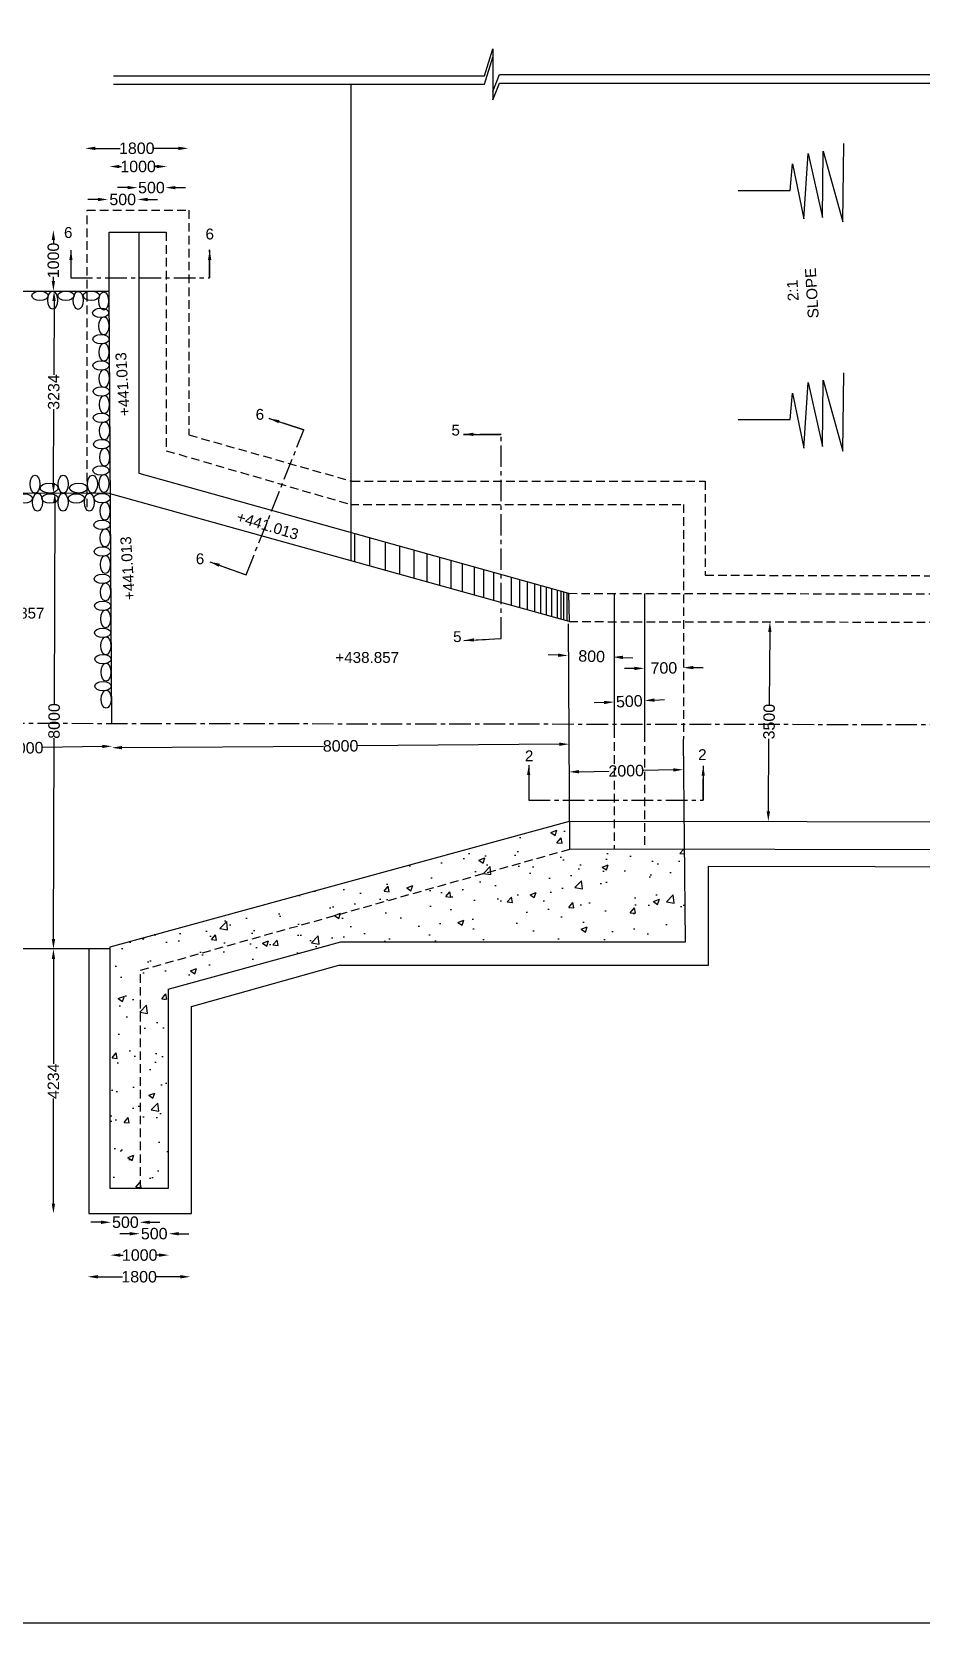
# Model space of a CAD drawing. Header units: millimetres. Extents: x 3597 to 113394, y 2246 to 47933.
# Drawn here: x 24940 to 40487, y 2246 to 30065 of the extents above; entities that cross this region are included whole.
import ezdxf

# ---------------------------------------------------------------- set-up
doc = ezdxf.new("R2010")
doc.units = ezdxf.units.MM
doc.header["$MEASUREMENT"] = 0
doc.linetypes.add('CENTER', pattern=[2, 1.25, -0.25, 0.25, -0.25])
doc.linetypes.add('DASHED', pattern=[0.75, 0.5, -0.25])
for name, color, linetype in [('DIM', 7, 'Continuous'), ('DWG', 7, 'Continuous'), ('TXT', 7, 'Continuous')]:
    doc.layers.add(name, color=color, linetype=linetype)
doc.styles.get("Standard").update_dxf_attribs({"font": 'arial.ttf'})
doc.dimstyles.new('Civil', dxfattribs={"dimtxt": 200, "dimasz": 175, "dimexe": 0.1, "dimexo": 0.0625, "dimgap": 0.09, "dimtad": 0, "dimdec": 0, "dimzin": 12, "dimdsep": 46, "dimtxsty": 'Standard', "dimcen": 0.1, "dimse1": 1, "dimse2": 1, "dimaunit": 1, "dimadec": 5, "dimazin": 2, "dimtfac": 1, "dimtdec": 0, "dimtofl": 0, "dimtmove": 0, "dimatfit": 3, "dimfxl": 1, "dimfrac": 1, "dimtolj": 1, "dimtzin": 0, "dimarcsym": 0})

# ---------------------------------------------------------------- blocks, each defined once
blk = doc.blocks.new('*D54')
at = {"layer": 'Defpoints', "color": 0, "transparency": 16777216}
for p in [(23312, 17980), (26336, 18040), (26345, 17576)]:
    blk.add_point(p, dxfattribs=at)
at = {"layer": 'DIM', "color": 0, "lineweight": -2, "transparency": 16777216}
for p, q in [((23496, 17519), (24535, 17540)), ((26170, 17572), (25132, 17551))]:
    blk.add_line(p, q, dxfattribs=at)
at = {"layer": 'DIM', "color": 0, "transparency": 16777216}
for points in [[(23496, 17548), (23497, 17490), (23321, 17515)], [(26170, 17601), (26171, 17543), (26345, 17576)]]:
    blk.add_solid(points, dxfattribs=at)
at = {"layer": 'DIM', "color": 0, "transparency": 16777216, "insert": (24833, 17545), "char_height": 200, "attachment_point": 5, "rotation": 1.1445}
blk.add_mtext('\\A1;3000', dxfattribs=at)
blk = doc.blocks.new('*D55')
at = {"layer": 'Defpoints', "color": 0, "transparency": 16777216}
for p in [(26336, 17975), (34332, 18038), (34336, 17612)]:
    blk.add_point(p, dxfattribs=at)
at = {"layer": 'DIM', "color": 0, "lineweight": -2, "transparency": 16777216}
for p, q in [((26515, 17551), (30039, 17579)), ((34161, 17611), (30636, 17583))]:
    blk.add_line(p, q, dxfattribs=at)
at = {"layer": 'DIM', "color": 0, "transparency": 16777216}
for points in [[(26514, 17581), (26515, 17522), (26340, 17550)], [(34160, 17640), (34161, 17582), (34336, 17612)]]:
    blk.add_solid(points, dxfattribs=at)
at = {"layer": 'DIM', "color": 0, "transparency": 16777216, "insert": (30338, 17581), "char_height": 200, "attachment_point": 5, "rotation": 0.4451}
blk.add_mtext('\\A1;8000', dxfattribs=at)
blk = doc.blocks.new('*D56')
at = {"layer": 'Defpoints', "color": 0, "transparency": 16777216}
for p in [(36330, 17166), (34341, 16620), (36340, 16658)]:
    blk.add_point(p, dxfattribs=at)
at = {"layer": 'DIM', "color": 0, "lineweight": -2, "transparency": 16777216}
for p, q in [((34506, 17130), (35031, 17141)), ((36156, 17162), (35631, 17152))]:
    blk.add_line(p, q, dxfattribs=at)
at = {"layer": 'DIM', "color": 0, "transparency": 16777216}
for points in [[(34505, 17160), (34506, 17101), (34331, 17127)], [(36155, 17191), (36156, 17133), (36330, 17166)]]:
    blk.add_solid(points, dxfattribs=at)
at = {"layer": 'DIM', "color": 0, "transparency": 16777216, "insert": (35331, 17146), "char_height": 200, "attachment_point": 5, "rotation": 1.105}
blk.add_mtext('\\A1;2000', dxfattribs=at)
blk = doc.blocks.new('*D57')
at = {"layer": 'Defpoints', "color": 0, "transparency": 16777216}
for p in [(35119, 18366), (35650, 18392), (35650, 18374)]:
    blk.add_point(p, dxfattribs=at)
at = {"layer": 'DIM', "color": 0, "lineweight": -2, "transparency": 16777216}
for p, q in [((35825, 18383), (36000, 18391)), ((34945, 18340), (34770, 18332))]:
    blk.add_line(p, q, dxfattribs=at)
at = {"layer": 'DIM', "color": 0, "transparency": 16777216}
for points in [[(34943, 18369), (34946, 18311), (35119, 18349)], [(35824, 18412), (35827, 18354), (35650, 18374)]]:
    blk.add_solid(points, dxfattribs=at)
at = {"layer": 'DIM', "color": 0, "transparency": 16777216, "insert": (35385, 18361), "char_height": 200, "attachment_point": 5, "rotation": 2.7692}
blk.add_mtext('\\A1;500', dxfattribs=at)
blk = doc.blocks.new('*D58')
at = {"layer": 'Defpoints', "color": 0, "transparency": 16777216}
for p in [(34335, 19754), (35119, 19728), (35099, 19135)]:
    blk.add_point(p, dxfattribs=at)
at = {"layer": 'DIM', "color": 0, "lineweight": -2, "transparency": 16777216}
for p, q in [((34140, 19167), (33965, 19173)), ((35274, 19130), (35449, 19124))]:
    blk.add_line(p, q, dxfattribs=at)
at = {"layer": 'DIM', "color": 0, "transparency": 16777216}
for points in [[(34141, 19196), (34139, 19138), (34315, 19161)], [(35275, 19159), (35273, 19100), (35099, 19135)]]:
    blk.add_solid(points, dxfattribs=at)
at = {"layer": 'DIM', "color": 0, "transparency": 16777216, "insert": (34727, 19148), "char_height": 200, "attachment_point": 5, "rotation": 358.1027}
blk.add_mtext('\\A1;800', dxfattribs=at)
blk = doc.blocks.new('*D59')
at = {"layer": 'Defpoints', "color": 0, "transparency": 16777216}
for p in [(36329, 18948), (35650, 18867), (36330, 18877)]:
    blk.add_point(p, dxfattribs=at)
at = {"layer": 'DIM', "color": 0, "lineweight": -2, "transparency": 16777216}
for p, q in [((35474, 18936), (35299, 18933)), ((36504, 18951), (36679, 18953))]:
    blk.add_line(p, q, dxfattribs=at)
at = {"layer": 'DIM', "color": 0, "transparency": 16777216}
for points in [[(35473, 18965), (35474, 18907), (35648, 18938)], [(36504, 18980), (36505, 18922), (36329, 18948)]]:
    blk.add_solid(points, dxfattribs=at)
at = {"layer": 'DIM', "color": 0, "transparency": 16777216, "insert": (35989, 18943), "char_height": 200, "attachment_point": 5, "rotation": 0.843}
blk.add_mtext('\\A1;700', dxfattribs=at)
blk = doc.blocks.new('*D60')
at = {"layer": 'Defpoints', "color": 0, "transparency": 16777216}
for p in [(37843, 19750), (37852, 19749), (37823, 16262)]:
    blk.add_point(p, dxfattribs=at)
at = {"layer": 'DIM', "color": 0, "lineweight": -2, "transparency": 16777216}
for p, q in [((37842, 19575), (37831, 18304)), ((37816, 16437), (37827, 17707))]:
    blk.add_line(p, q, dxfattribs=at)
at = {"layer": 'DIM', "color": 0, "transparency": 16777216}
for points in [[(37813, 19575), (37871, 19574), (37843, 19750)], [(37787, 16437), (37845, 16437), (37815, 16262)]]:
    blk.add_solid(points, dxfattribs=at)
at = {"layer": 'DIM', "color": 0, "transparency": 16777216, "insert": (37829, 18006), "char_height": 200, "attachment_point": 5, "rotation": 89.5336}
blk.add_mtext('\\A1;3500', dxfattribs=at)
blk = doc.blocks.new('*D61')
at = {"layer": 'Defpoints', "color": 0, "transparency": 16777216}
for p in [(25318, 14031), (25935, 14031), (25935, 9407)]:
    blk.add_point(p, dxfattribs=at)
at = {"layer": 'DIM', "color": 0, "lineweight": -2, "transparency": 16777216}
for p, q in [((25318, 13856), (25318, 12021)), ((25318, 9582), (25318, 11417))]:
    blk.add_line(p, q, dxfattribs=at)
at = {"layer": 'DIM', "color": 0, "transparency": 16777216}
for points in [[(25289, 13856), (25347, 13856), (25318, 14031)], [(25289, 9582), (25347, 9582), (25318, 9407)]]:
    blk.add_solid(points, dxfattribs=at)
at = {"layer": 'DIM', "color": 0, "transparency": 16777216, "insert": (25318, 11719), "char_height": 200, "attachment_point": 5, "rotation": 90}
blk.add_mtext('\\A1;4234', dxfattribs=at)
blk = doc.blocks.new('*D62')
at = {"layer": 'Defpoints', "color": 0, "transparency": 16777216}
for p in [(25342, 22002), (25342, 22002), (25318, 14031)]:
    blk.add_point(p, dxfattribs=at)
at = {"layer": 'DIM', "color": 0, "lineweight": -2, "transparency": 16777216}
for p, q in [((25342, 21827), (25331, 18315)), ((25319, 14206), (25329, 17718))]:
    blk.add_line(p, q, dxfattribs=at)
at = {"layer": 'DIM', "color": 0, "transparency": 16777216}
for points in [[(25312, 21827), (25371, 21827), (25342, 22002)], [(25289, 14207), (25348, 14206), (25318, 14031)]]:
    blk.add_solid(points, dxfattribs=at)
at = {"layer": 'DIM', "color": 0, "transparency": 16777216, "insert": (25330, 18017), "char_height": 200, "attachment_point": 5, "rotation": 89.8272}
blk.add_mtext('\\A1;8000', dxfattribs=at)
blk = doc.blocks.new('*D63')
at = {"layer": 'Defpoints', "color": 0, "transparency": 16777216}
for p in [(25329, 25534), (25354, 25534), (25342, 22002)]:
    blk.add_point(p, dxfattribs=at)
at = {"layer": 'DIM', "color": 0, "lineweight": -2, "transparency": 16777216}
for p, q in [((25329, 25359), (25325, 24066)), ((25318, 22177), (25323, 23470))]:
    blk.add_line(p, q, dxfattribs=at)
at = {"layer": 'DIM', "color": 0, "transparency": 16777216}
for points in [[(25300, 25359), (25358, 25359), (25329, 25534)], [(25289, 22177), (25347, 22177), (25318, 22002)]]:
    blk.add_solid(points, dxfattribs=at)
at = {"layer": 'DIM', "color": 0, "transparency": 16777216, "insert": (25324, 23768), "char_height": 200, "attachment_point": 5, "rotation": 89.809}
blk.add_mtext('\\A1;3234', dxfattribs=at)
blk = doc.blocks.new('*D64')
at = {"layer": 'Defpoints', "color": 0, "transparency": 16777216}
for p in [(25317, 26602), (25329, 26602), (25329, 25534)]:
    blk.add_point(p, dxfattribs=at)
at = {"layer": 'DIM', "color": 0, "lineweight": -2, "transparency": 16777216}
for p, q in [((25317, 26427), (25317, 26357)), ((25317, 25709), (25317, 25779))]:
    blk.add_line(p, q, dxfattribs=at)
at = {"layer": 'DIM', "color": 0, "transparency": 16777216}
for points in [[(25288, 26427), (25346, 26427), (25317, 26602)], [(25288, 25709), (25346, 25709), (25317, 25534)]]:
    blk.add_solid(points, dxfattribs=at)
at = {"layer": 'DIM', "color": 0, "transparency": 16777216, "insert": (25317, 26068), "char_height": 200, "attachment_point": 5, "rotation": 90}
blk.add_mtext('\\A1;1000', dxfattribs=at)
blk = doc.blocks.new('*D65')
at = {"layer": 'Defpoints', "color": 0, "transparency": 16777216}
for p in [(25874, 28060), (27676, 28060), (27676, 28028)]:
    blk.add_point(p, dxfattribs=at)
at = {"layer": 'DIM', "color": 0, "lineweight": -2, "transparency": 16777216}
for p, q in [((26049, 28028), (26486, 28028)), ((27501, 28028), (27064, 28028))]:
    blk.add_line(p, q, dxfattribs=at)
at = {"layer": 'DIM', "color": 0, "transparency": 16777216}
for points in [[(26049, 28057), (26049, 27998), (25874, 28028)], [(27501, 28057), (27501, 27998), (27676, 28028)]]:
    blk.add_solid(points, dxfattribs=at)
at = {"layer": 'DIM', "color": 0, "transparency": 16777216, "insert": (26775, 28028), "char_height": 200, "attachment_point": 5}
blk.add_mtext('\\A1;1800', dxfattribs=at)
blk = doc.blocks.new('*D66')
at = {"layer": 'Defpoints', "color": 0, "transparency": 16777216}
for p in [(26296, 27691), (27300, 27710), (27300, 27691)]:
    blk.add_point(p, dxfattribs=at)
at = {"layer": 'DIM', "color": 0, "lineweight": -2, "transparency": 16777216}
for p, q in [((26471, 27710), (26509, 27710)), ((27125, 27710), (27087, 27710))]:
    blk.add_line(p, q, dxfattribs=at)
at = {"layer": 'DIM', "color": 0, "transparency": 16777216}
for points in [[(26471, 27739), (26471, 27681), (26296, 27710)], [(27125, 27739), (27125, 27681), (27300, 27710)]]:
    blk.add_solid(points, dxfattribs=at)
at = {"layer": 'DIM', "color": 0, "transparency": 16777216, "insert": (26798, 27710), "char_height": 200, "attachment_point": 5}
blk.add_mtext('\\A1;1000', dxfattribs=at)
blk = doc.blocks.new('*D67')
at = {"layer": 'Defpoints', "color": 0, "transparency": 16777216}
for p in [(26270, 27108), (26788, 27134), (26788, 27108)]:
    blk.add_point(p, dxfattribs=at)
at = {"layer": 'DIM', "color": 0, "lineweight": -2, "transparency": 16777216}
for p, q in [((26095, 27134), (25920, 27134)), ((26963, 27134), (27138, 27134))]:
    blk.add_line(p, q, dxfattribs=at)
at = {"layer": 'DIM', "color": 0, "transparency": 16777216}
for points in [[(26095, 27163), (26095, 27105), (26270, 27134)], [(26963, 27163), (26963, 27105), (26788, 27134)]]:
    blk.add_solid(points, dxfattribs=at)
at = {"layer": 'DIM', "color": 0, "transparency": 16777216, "insert": (26529, 27134), "char_height": 200, "attachment_point": 5}
blk.add_mtext('\\A1;500', dxfattribs=at)
blk = doc.blocks.new('*D68')
at = {"layer": 'Defpoints', "color": 0, "transparency": 16777216}
for p in [(27274, 27341), (26788, 27134), (27274, 27134)]:
    blk.add_point(p, dxfattribs=at)
at = {"layer": 'DIM', "color": 0, "lineweight": -2, "transparency": 16777216}
for p, q in [((26613, 27341), (26438, 27341)), ((27449, 27341), (27624, 27341))]:
    blk.add_line(p, q, dxfattribs=at)
at = {"layer": 'DIM', "color": 0, "transparency": 16777216}
for points in [[(26613, 27370), (26613, 27312), (26788, 27341)], [(27449, 27370), (27449, 27312), (27274, 27341)]]:
    blk.add_solid(points, dxfattribs=at)
at = {"layer": 'DIM', "color": 0, "transparency": 16777216, "insert": (27031, 27341), "char_height": 200, "attachment_point": 5}
blk.add_mtext('\\A1;500', dxfattribs=at)
blk = doc.blocks.new('*D69')
at = {"layer": 'Defpoints', "color": 0, "transparency": 16777216}
for p in [(26324, 9264), (26828, 9264), (26828, 9254)]:
    blk.add_point(p, dxfattribs=at)
at = {"layer": 'DIM', "color": 0, "lineweight": -2, "transparency": 16777216}
for p, q in [((26149, 9254), (25974, 9254)), ((27003, 9254), (27178, 9254))]:
    blk.add_line(p, q, dxfattribs=at)
at = {"layer": 'DIM', "color": 0, "transparency": 16777216}
for points in [[(26149, 9283), (26149, 9224), (26324, 9254)], [(27003, 9283), (27003, 9224), (26828, 9254)]]:
    blk.add_solid(points, dxfattribs=at)
at = {"layer": 'DIM', "color": 0, "transparency": 16777216, "insert": (26576, 9254), "char_height": 200, "attachment_point": 5}
blk.add_mtext('\\A1;500', dxfattribs=at)
blk = doc.blocks.new('*D70')
at = {"layer": 'Defpoints', "color": 0, "transparency": 16777216}
for p in [(26828, 9254), (27332, 9254), (27332, 9054)]:
    blk.add_point(p, dxfattribs=at)
at = {"layer": 'DIM', "color": 0, "lineweight": -2, "transparency": 16777216}
for p, q in [((26653, 9054), (26478, 9054)), ((27507, 9054), (27682, 9054))]:
    blk.add_line(p, q, dxfattribs=at)
at = {"layer": 'DIM', "color": 0, "transparency": 16777216}
for points in [[(26653, 9083), (26653, 9025), (26828, 9054)], [(27507, 9083), (27507, 9025), (27332, 9054)]]:
    blk.add_solid(points, dxfattribs=at)
at = {"layer": 'DIM', "color": 0, "transparency": 16777216, "insert": (27080, 9054), "char_height": 200, "attachment_point": 5}
blk.add_mtext('\\A1;500', dxfattribs=at)
blk = doc.blocks.new('*D71')
at = {"layer": 'Defpoints', "color": 0, "transparency": 16777216}
for p in [(26314, 8670), (27337, 8680), (27337, 8670)]:
    blk.add_point(p, dxfattribs=at)
at = {"layer": 'DIM', "color": 0, "lineweight": -2, "transparency": 16777216}
for p, q in [((26489, 8680), (26537, 8680)), ((27162, 8680), (27115, 8680))]:
    blk.add_line(p, q, dxfattribs=at)
at = {"layer": 'DIM', "color": 0, "transparency": 16777216}
for points in [[(26489, 8709), (26489, 8651), (26314, 8680)], [(27162, 8709), (27162, 8651), (27337, 8680)]]:
    blk.add_solid(points, dxfattribs=at)
at = {"layer": 'DIM', "color": 0, "transparency": 16777216, "insert": (26826, 8680), "char_height": 200, "attachment_point": 5}
blk.add_mtext('\\A1;1000', dxfattribs=at)
blk = doc.blocks.new('*D72')
at = {"layer": 'Defpoints', "color": 0, "transparency": 16777216}
for p in [(25920, 8336), (27712, 8336), (27712, 8301)]:
    blk.add_point(p, dxfattribs=at)
at = {"layer": 'DIM', "color": 0, "lineweight": -2, "transparency": 16777216}
for p, q in [((26095, 8301), (26527, 8301)), ((27537, 8301), (27105, 8301))]:
    blk.add_line(p, q, dxfattribs=at)
at = {"layer": 'DIM', "color": 0, "transparency": 16777216}
for points in [[(26095, 8331), (26095, 8272), (25920, 8301)], [(27537, 8331), (27537, 8272), (27712, 8301)]]:
    blk.add_solid(points, dxfattribs=at)
at = {"layer": 'DIM', "color": 0, "transparency": 16777216, "insert": (26816, 8301), "char_height": 200, "attachment_point": 5}
blk.add_mtext('\\A1;1800', dxfattribs=at)

msp = doc.modelspace()

# ---------------------------------------------------------------- hatches: boundary and pattern name
at = {"layer": 'DWG'}
h = msp.add_hatch(dxfattribs=at)
h.set_pattern_fill('AR-CONC', color=256, scale=150, style=0)
h.paths.add_polyline_path([(36348.9, 15772.9), (34345.8, 15776.2), (26841.7, 13659.6), (26841.7, 9841.5), (27325.6, 9841.5), (27325.6, 13328.8), (30341.6, 14158.6), (36364.5, 14158.6)])
h.paths.add_polyline_path([(34345.8, 15776.2), (34342.8, 16266.8), (34340.3, 16266.9), (26308.3, 14067.9), (26308.3, 9841.5), (26841.7, 9841.5), (26841.7, 13659.6)])

# ---------------------------------------------------------------- linework, layer by layer
for points in [[(26367.4, 29296.4), (32850.9, 29296.4), (33001.1, 29769.9), (33001.1, 29023.4), (33113.8, 29316), (41764.7, 29316)], [(26367.4, 29150), (32850.9, 29150), (33001.1, 29623.5), (33001.1, 28876.9), (33113.8, 29169.6), (41764.7, 29169.6)], [(30525.2, 20816.6), (30525.2, 29150)], [(37286, 27293.8), (38196.2, 27293.8), (38235.7, 27755), (38433.6, 26793.1), (38512.8, 27939.5), (38763.4, 26819.5), (38776.6, 27979), (39119.5, 26740.4), (39132.7, 28110.8)], [(22848, 18042.1), (22848, 21549.4), (15931.3, 21549.4), (15931.3, 21977.1), (21270.2, 25533.8), (26290, 25533.8), (26290, 26561.3), (27291.2, 26561.3)], [(26811.2, 26561.3), (26811.2, 22352.2), (34322.1, 20249), (34334.9, 19754.4), (26271.2, 22002.7), (15956.6, 21993.9)], [(26336.3, 17975.4), (26290, 25533.8)], [(37286, 23288.1), (38196.2, 23288.1), (38235.7, 23749.3), (38433.6, 22787.4), (38512.8, 23933.8), (38763.4, 22813.8), (38776.6, 23973.3), (39119.5, 22734.7), (39132.7, 24105.1)], [(30580, 21296.9), (30580, 20801.3)], [(30845.6, 21222.5), (30845.6, 20727.3)], [(31118.8, 21146), (31118.8, 20651.1)], [(31368.6, 21076.1), (31368.6, 20581.4)], [(31618.9, 21006), (31618.9, 20511.7)], [(31848.1, 20941.8), (31848.1, 20447.8)], [(32064.3, 20881.3), (32064.3, 20387.5)], [(32267.6, 20824.3), (32267.6, 20330.8)], [(32465, 20769), (32465, 20275.7)], [(32670.7, 20711.5), (32670.7, 20218.4)], [(32834.2, 20665.7), (32834.2, 20172.8)], [(33011.6, 20616), (33011.6, 20123.3)], [(33318.9, 20529.9), (33318.9, 20037.7)], [(33464.1, 20489.3), (33464.1, 19997.2)], [(33596.9, 20452.1), (33596.9, 19960.2)], [(33729.7, 20414.9), (33729.7, 19923.1)], [(33831.9, 20386.3), (33831.9, 19894.6)], [(33930.1, 20358.8), (33930.1, 19867.3)], [(34022.4, 20333), (34022.4, 19841.5)], [(34123.4, 20304.7), (34123.4, 19813.4)], [(34185.4, 20287.3), (34185.4, 19796.1)], [(34234.8, 20273.5), (34234.8, 19782.3)], [(34294.1, 20256.9), (34294.1, 19765.8)], [(35118.6, 20247.9), (35118.6, 17870)], [(35649.5, 20247.1), (35649.5, 17803.7)], [(94408.7, 10562.1), (94408.7, 13833.1), (88355.5, 15685.2), (59417, 15734.9), (34345.8, 15776.2), (34322.1, 19714.7)], [(27325.6, 13328.8), (30341.6, 14158.6), (36364.5, 14158.6), (36330.1, 17699.3)], [(27325.6, 13328.8), (27325.6, 9841.5), (26308.3, 9841.5), (26308.3, 14067.9), (34340.3, 16266.9), (88325.9, 16190.6), (94913.4, 14189.4), (94913.4, 10562.1), (94408.7, 10562.1)], [(25935.1, 14031.5), (25935.1, 9406.7), (27732.1, 9406.7), (27732.1, 13027), (30309.7, 13750.7), (36768.3, 13750.7), (36768.3, 15481.1), (86339.5, 15382.4), (86339.5, 14235.8), (88326.8, 14235.8), (88598.2, 14506.9), (93337, 13063.6), (93337, 10573.7), (94408.7, 10562.1)], [(26308.3, 14031.5), (19155, 14031.5)]]:
    msp.add_lwpolyline(points, dxfattribs=at)
at = {"layer": 'DWG', "linetype": 'DASHED', "ltscale": 300}
for points in [[(25905.7, 21753), (25905.7, 26946.7), (27684.9, 26946.7), (27684.9, 23020.1), (30532, 22209.5), (36712.6, 22209.5), (36712.6, 20565.8), (85932.3, 20460.2), (85932.3, 22071.3), (88325.9, 22071.3), (88613.6, 21753.7), (92945, 23047.4), (92945, 25663.7), (95339.3, 25663.7), (95339.3, 17686.2)], [(27291.2, 26561.3), (27291.2, 22742), (30508.7, 21804.1), (36330.1, 21804.1), (36330.1, 17699.3)], [(34322.1, 20249), (88367.4, 20171.7)], [(34334.9, 19754.4), (88354.5, 19679.1)], [(35118.6, 17870), (35118.6, 15774.9)], [(35649.5, 17803.7), (35649.5, 15774)], [(26841.7, 9841.5), (26841.7, 13659.6), (34345.8, 15776.2)]]:
    msp.add_lwpolyline(points, dxfattribs=at)
at = {"layer": 'DWG', "linetype": 'CENTER', "ltscale": 300}
for points in [[(25624.2, 26248.5), (25624.2, 25763.1), (28048.9, 25763.1), (28048.9, 26253.1)], [(28053.9, 20797.8), (28685.7, 20572.4), (29696.5, 23105.7), (29091.8, 23304.1)], [(32495.2, 19425.4), (33145, 19457.9), (33145, 23028.2), (32484.4, 23028.2)], [(5238.8, 18004.3), (102120.8, 17871.7)], [(33625.7, 17245.6), (33625.7, 16633), (36676.6, 16633), (36676.6, 17235.3)]]:
    msp.add_lwpolyline(points, dxfattribs=at)
at = {"layer": 'DWG'}
for centre, major_axis, ratio in [((25083.3, 25451.8), (-142.9, 0.7), 0.5753701), ((25304.3, 25373.4), (-0.7, -157.5), 0.5499764), ((25535.8, 25451.8), (-142.9, 0.7), 0.5753701), ((25751.2, 25370.6), (-0.7, -157.5), 0.5499764), ((25978.6, 25451.8), (-142.9, 0.7), 0.5753701), ((26196.8, 25359.4), (-0.7, -157.5), 0.5499764), ((26145.6, 25151.2), (-142.9, 0.7), 0.5753701), ((26199.4, 24923.4), (-0.7, -157.5), 0.5499764), ((26148.5, 24692.1), (-142.9, 0.7), 0.5753701), ((26202.3, 24464.3), (-0.7, -157.5), 0.5499764), ((26151.3, 24233), (-142.9, 0.7), 0.5753701), ((26205.1, 24005.2), (-0.7, -157.5), 0.5499764), ((26154.1, 23777.3), (-142.9, 0.7), 0.5753701), ((26207.9, 23549.5), (-0.7, -157.5), 0.5499764), ((26156.9, 23318.1), (-142.9, 0.7), 0.5753701), ((26210.7, 23090.3), (-0.7, -157.5), 0.5499764), ((26159.7, 22854.9), (-142.9, 0.7), 0.5753701), ((26213.5, 22627.1), (-0.7, -157.5), 0.5499764), ((24995.9, 22158.5), (0.3, -157.5), 0.5499764), ((25488.8, 22158.9), (0.3, -157.5), 0.5499764), ((26000.2, 22159.3), (0.3, -157.5), 0.5499764), ((26147.7, 22395.7), (-142.9, 0.7), 0.5753701), ((26201.5, 22167.9), (-0.7, -157.5), 0.5499764), ((24809.9, 21907.5), (-142.9, 0.7), 0.5753701), ((25039.1, 21841.1), (-0.7, -157.5), 0.5499764), ((25245.5, 22088.4), (157.5, -0.6), 0.5499764), ((25258.2, 21907.9), (-142.9, 0.7), 0.5753701), ((25487.5, 21841.5), (-0.7, -157.5), 0.5499764), ((25716.5, 21908.3), (-142.9, 0.7), 0.5753701), ((25757, 22088.8), (157.5, -0.6), 0.5499764), ((25945.8, 21841.9), (-0.7, -157.5), 0.5499764), ((26165.5, 21913), (-142.9, 0.7), 0.5753701), ((26219.3, 21685.2), (-0.7, -157.5), 0.5499764), ((26168.3, 21445.5), (-142.9, 0.7), 0.5753701), ((26222.2, 21217.7), (-0.7, -157.5), 0.5499764), ((26171.2, 20978.9), (-142.9, 0.7), 0.5753701), ((26225, 20751.1), (-0.7, -157.5), 0.5499764), ((26174.1, 20500.3), (-142.9, 0.7), 0.5753701), ((26227.9, 20272.5), (-0.7, -157.5), 0.5499764), ((26177, 20030.6), (-142.9, 0.7), 0.5753701), ((26230.8, 19802.8), (-0.7, -157.5), 0.5499764), ((26179.9, 19560.4), (-142.9, 0.7), 0.5753701), ((26233.7, 19332.6), (-0.7, -157.5), 0.5499764), ((26182.7, 19098.5), (-142.9, 0.7), 0.5753701), ((26236.5, 18870.7), (-0.7, -157.5), 0.5499764), ((26185.6, 18625.8), (-142.9, 0.7), 0.5753701), ((26239.4, 18398), (-0.7, -157.5), 0.5499764)]:
    msp.add_ellipse(centre, major_axis=major_axis, ratio=ratio, dxfattribs=at)
at = {"layer": 'TXT'}
msp.add_lwpolyline([(113393.7, 2245.6), (3596.6, 2245.6), (3596.6, 44416.9), (113393.7, 44416.9)], close=True, dxfattribs=at)

# ---------------------------------------------------------------- texts
for s, p in [('6', (25503.1, 26461.6)), ('6', (27976.8, 26435)), ('6', (28853.2, 23282.7)), ('5', (32276.4, 23007.5)), ('6', (27807, 20758.3)), ('+438.857', (24047, 19808.5)), ('5', (32304.8, 19397.3)), ('+438.857', (30246.5, 19033.2)), ('2', (36588.2, 17334)), ('2', (33559.8, 17312.1))]:
    msp.add_text(s, height=190, dxfattribs=at).set_placement(p)
for s, rotation, p in [('SLOPE', 93.4568, (38697.2, 25062.5)), ('2:1', 93.4568, (38347.4, 25363.8)), ('+441.013', 93.4568, (26655.7, 23354.9)), ('+441.013', 343.11837, (28501.8, 21504.7)), ('+441.013', 93.4568, (26741.8, 20135.6))]:
    msp.add_text(s, height=190, rotation=rotation, dxfattribs=at).set_placement(p)

# ---------------------------------------------------------------- dimensions: what is measured, and where the dimension line sits
at = {"layer": 'DIM'}
for p1, p2, distance, text, picture, middle in [((25874.5, 28059.9), (27676.3, 28059.9), -32.4, '1800', '*D65', (26775.4, 28027.5)), ((26295.7, 27690.9), (27300.4, 27690.9), 19.4, '1000', '*D66', (26798.1, 27710.3)), ((26269.8, 27108.2), (26788.3, 27108.2), 25.9, '500', '*D67', (26529.1, 27134.1)), ((25329.4, 25533.8), (25329.4, 26601.6), 12.7, '1000', '*D64', (25316.7, 26067.7)), ((25342.2, 22001.9), (25353.9, 25533.8), 24.5, '3234', '*D63', (25323.5, 23767.9)), ((25317.8, 14031.5), (25341.8, 22001.9), -0.4, '8000', '*D62', (25330.2, 18016.7)), ((37823.3, 16261.9), (37851.7, 19749.5), 8.5, '3500', '*D60', (37828.9, 18005.8)), ((35649.5, 18867.2), (36330.1, 18877.2), 71.1, '700', '*D59', (35988.8, 18943.3)), ((35118.6, 18366), (35649.5, 18391.7), -17.4, '500', '*D57', (35384.9, 18361.4)), ((23312.1, 17979.5), (26335.9, 18039.9), -464.3, '3000', '*D54', (24833.3, 17545.5)), ((26336.3, 17975.4), (34332.2, 18037.5), -425.3, '8000', '*D55', (30337.6, 17581.1)), ((25935.1, 9406.7), (25935.1, 14031.5), 617.3, '4234', '*D61', (25317.8, 11719.1)), ((26324.3, 9263.5), (26828.4, 9263.5), -10, '500', '*D69', (26576.3, 9253.6)), ((26828.4, 9253.6), (27332.4, 9253.6), -199.4, '500', '*D70', (27080.4, 9054.2)), ((26314.4, 8670.3), (27337.4, 8670.3), 10, '1000', '*D71', (26825.9, 8680.3)), ((25920.1, 8336.3), (27711.6, 8336.3), -34.9, '1800', '*D72', (26815.9, 8301.4))]:
    dim = msp.add_aligned_dim(p1=p1, p2=p2, distance=distance, text=text, dimstyle='Civil', dxfattribs=at)
    dim.commit()
    dim.dimension.update_dxf_attribs({"geometry": picture, "text_midpoint": middle})
for base, p1, p2, angle, text, picture, middle in [((27274.4, 27341.3), (26788.3, 27134.1), (27274.4, 27134.1), 0, '500', '*D68', (27031.4, 27341.3)), ((35099, 19135.3), (34334.9, 19754.4), (35118.6, 19728.4), 358.1027, '800', '*D58', (34727.1, 19147.6))]:
    dim = msp.add_linear_dim(base=base, p1=p1, p2=p2, angle=angle, text=text, dimstyle='Civil', dxfattribs=at)
    dim.commit()
    dim.dimension.update_dxf_attribs({"geometry": picture, "text_midpoint": middle, "dimtype": 161})
dim = msp.add_aligned_dim(p1=(34340.7, 16619.8), p2=(36340.3, 16658.4), distance=507.4, dimstyle='Civil', dxfattribs=at)
dim.commit()
dim.dimension.update_dxf_attribs({"geometry": '*D56', "text_midpoint": (35330.7, 17146.4)})

# ---------------------------------------------------------------- leaders
at = {"layer": 'TXT'}
for points in [[(25624.2, 26248.5), (25624.2, 25763.1)], [(28048.9, 26253.1), (28048.9, 25763.1)], [(29091.8, 23304.1), (29696.5, 23105.7)], [(32484.4, 23028.2), (33136.1, 23028.2)], [(28053.9, 20797.8), (28685.7, 20572.4)], [(32495.2, 19425.4), (33145, 19457.9)], [(33625.7, 17245.6), (33625.7, 16633)], [(36676.6, 17235.3), (36676.6, 16633)]]:
    msp.add_leader(points, dimstyle='Civil', override={"dimgap": 0.09, "dimtad": 0}, dxfattribs=at)

doc.saveas('drawing.dxf')
